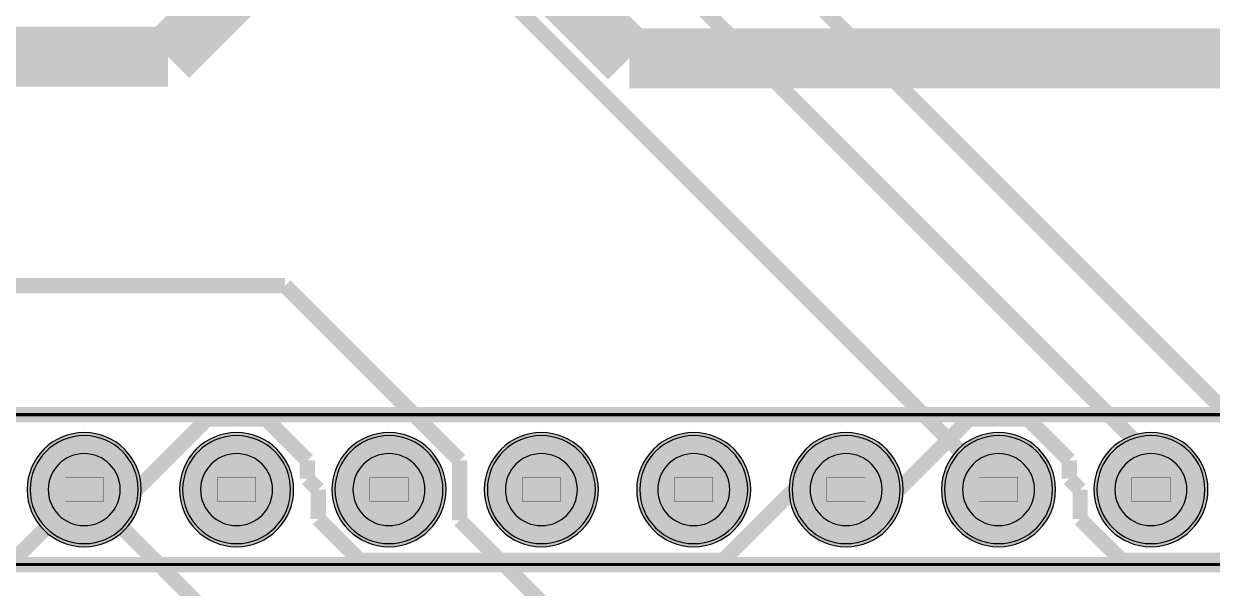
# Model space of a CAD drawing. Header units: millimetres. Extents: x 38.7 to 94.6, y -93.1 to -28.6.
# Drawn here: x 58.14 to 77.95, y -71.34 to -61.94 of the extents above; entities that cross this region are included whole.
import ezdxf

# ---------------------------------------------------------------- set-up
doc = ezdxf.new("R2010")
doc.units = ezdxf.units.MM
doc.header["$MEASUREMENT"] = 0
for name, color, linetype, true_color in [('Bottom-Layer', 7, 'Continuous', 0x0000ff), ('Bottom-Paste-Mask-Layer', 7, 'Continuous', 0x800000), ('Bottom-Solder-Mask-Layer', 7, 'Continuous', 0xaa00ff), ('Component-Shape-Layer', 7, 'Continuous', 0x00cccc), ('Hole-Layer', 7, 'Continuous', 0x222222), ('Multi-Layer', 7, 'Continuous', 0xc0c0c0), ('Pin-Soldering-Layer', 7, 'Continuous', 0xcc9999), ('Top-Layer', 7, 'Continuous', 0xff0000), ('Top-Paste-Mask-Layer', 7, 'Continuous', 0x808080), ('Top-Silkscreen-Layer', 7, 'Continuous', 0xffcc00), ('Top-Solder-Mask-Layer', 7, 'Continuous', 0x800080)]:
    doc.layers.add(name, color=color, linetype=linetype, true_color=true_color)

msp = doc.modelspace()

# ---------------------------------------------------------------- hatches: boundary and pattern name
at = {"layer": 'Bottom-Layer'}
for points in [[(58.25, -69.7, 1), (60.05, -69.7, 1)], [(60.79, -69.7, 1), (62.59, -69.7, 1)], [(63.33, -69.7, 1), (65.13, -69.7, 1)], [(65.87, -69.7, 1), (67.67, -69.7, 1)], [(68.41, -69.7, 1), (70.21, -69.7, 1)], [(70.95, -69.7, 1), (72.75, -69.7, 1)], [(73.49, -69.7, 1), (75.29, -69.7, 1)], [(76.03, -69.7, 1), (77.83, -69.7, 1)]]:
    msp.add_hatch(color=256, dxfattribs=at).paths.add_polyline_path(points)
at = {"layer": 'Bottom-Paste-Mask-Layer'}
for points in [[(58.25, -69.7, 1), (60.05, -69.7, 1)], [(60.79, -69.7, 1), (62.59, -69.7, 1)], [(63.33, -69.7, 1), (65.13, -69.7, 1)], [(65.87, -69.7, 1), (67.67, -69.7, 1)], [(68.41, -69.7, 1), (70.21, -69.7, 1)], [(70.95, -69.7, 1), (72.75, -69.7, 1)], [(73.49, -69.7, 1), (75.29, -69.7, 1)], [(76.03, -69.7, 1), (77.83, -69.7, 1)]]:
    msp.add_hatch(color=256, dxfattribs=at).paths.add_polyline_path(points)
at = {"layer": 'Bottom-Solder-Mask-Layer'}
for points in [[(58.199, -69.7, 1), (60.101, -69.7, 1)], [(60.739, -69.7, 1), (62.641, -69.7, 1)], [(63.279, -69.7, 1), (65.181, -69.7, 1)], [(65.819, -69.7, 1), (67.721, -69.7, 1)], [(68.359, -69.7, 1), (70.261, -69.7, 1)], [(70.899, -69.7, 1), (72.801, -69.7, 1)], [(73.439, -69.7, 1), (75.341, -69.7, 1)], [(75.979, -69.7, 1), (77.881, -69.7, 1)]]:
    msp.add_hatch(color=256, dxfattribs=at).paths.add_polyline_path(points)
at = {"layer": 'Hole-Layer'}
for points in [[(58.55, -69.7, 1), (59.75, -69.7, 1)], [(61.09, -69.7, 1), (62.29, -69.7, 1)], [(63.63, -69.7, 1), (64.83, -69.7, 1)], [(66.17, -69.7, 1), (67.37, -69.7, 1)], [(68.71, -69.7, 1), (69.91, -69.7, 1)], [(71.25, -69.7, 1), (72.45, -69.7, 1)], [(73.79, -69.7, 1), (74.99, -69.7, 1)], [(76.33, -69.7, 1), (77.53, -69.7, 1)]]:
    msp.add_hatch(color=256, dxfattribs=at).paths.add_polyline_path(points)
at = {"layer": 'Multi-Layer'}
for points in [[(58.25, -69.7, 1), (60.05, -69.7, 1)], [(58.25, -69.7, 1), (60.05, -69.7, 1)], [(58.25, -69.7, 1), (60.05, -69.7, 1)], [(60.79, -69.7, 1), (62.59, -69.7, 1)], [(60.79, -69.7, 1), (62.59, -69.7, 1)], [(60.79, -69.7, 1), (62.59, -69.7, 1)], [(63.33, -69.7, 1), (65.13, -69.7, 1)], [(63.33, -69.7, 1), (65.13, -69.7, 1)], [(63.33, -69.7, 1), (65.13, -69.7, 1)], [(65.87, -69.7, 1), (67.67, -69.7, 1)], [(65.87, -69.7, 1), (67.67, -69.7, 1)], [(65.87, -69.7, 1), (67.67, -69.7, 1)], [(68.41, -69.7, 1), (70.21, -69.7, 1)], [(68.41, -69.7, 1), (70.21, -69.7, 1)], [(68.41, -69.7, 1), (70.21, -69.7, 1)], [(70.95, -69.7, 1), (72.75, -69.7, 1)], [(70.95, -69.7, 1), (72.75, -69.7, 1)], [(70.95, -69.7, 1), (72.75, -69.7, 1)], [(73.49, -69.7, 1), (75.29, -69.7, 1)], [(73.49, -69.7, 1), (75.29, -69.7, 1)], [(73.49, -69.7, 1), (75.29, -69.7, 1)], [(76.03, -69.7, 1), (77.83, -69.7, 1)], [(76.03, -69.7, 1), (77.83, -69.7, 1)], [(76.03, -69.7, 1), (77.83, -69.7, 1)]]:
    msp.add_hatch(color=256, dxfattribs=at).paths.add_polyline_path(points)
at = {"layer": 'Pin-Soldering-Layer'}
for points in [[(58.83, -69.5), (59.47, -69.5), (59.47, -69.9), (58.83, -69.9)], [(58.83, -69.5), (59.47, -69.5), (59.47, -69.9), (58.83, -69.9)], [(61.37, -69.5), (62.01, -69.5), (62.01, -69.9), (61.37, -69.9)], [(61.37, -69.5), (62.01, -69.5), (62.01, -69.9), (61.37, -69.9)], [(63.91, -69.5), (64.55, -69.5), (64.55, -69.9), (63.91, -69.9)], [(63.91, -69.5), (64.55, -69.5), (64.55, -69.9), (63.91, -69.9)], [(66.45, -69.5), (67.09, -69.5), (67.09, -69.9), (66.45, -69.9)], [(66.45, -69.5), (67.09, -69.5), (67.09, -69.9), (66.45, -69.9)], [(68.99, -69.5), (69.63, -69.5), (69.63, -69.9), (68.99, -69.9)], [(68.99, -69.5), (69.63, -69.5), (69.63, -69.9), (68.99, -69.9)], [(71.53, -69.5), (72.17, -69.5), (72.17, -69.9), (71.53, -69.9)], [(71.53, -69.5), (72.17, -69.5), (72.17, -69.9), (71.53, -69.9)], [(74.07, -69.5), (74.71, -69.5), (74.71, -69.9), (74.07, -69.9)], [(74.07, -69.5), (74.71, -69.5), (74.71, -69.9), (74.07, -69.9)], [(76.61, -69.5), (77.25, -69.5), (77.25, -69.9), (76.61, -69.9)], [(76.61, -69.5), (77.25, -69.5), (77.25, -69.9), (76.61, -69.9)]]:
    msp.add_hatch(color=256, dxfattribs=at).paths.add_polyline_path(points)
at = {"layer": 'Top-Layer'}
for points in [[(58.25, -69.7, 1), (60.05, -69.7, 1)], [(60.79, -69.7, 1), (62.59, -69.7, 1)], [(63.33, -69.7, 1), (65.13, -69.7, 1)], [(65.87, -69.7, 1), (67.67, -69.7, 1)], [(68.41, -69.7, 1), (70.21, -69.7, 1)], [(70.95, -69.7, 1), (72.75, -69.7, 1)], [(73.49, -69.7, 1), (75.29, -69.7, 1)], [(76.03, -69.7, 1), (77.83, -69.7, 1)]]:
    msp.add_hatch(color=256, dxfattribs=at).paths.add_polyline_path(points)
at = {"layer": 'Top-Paste-Mask-Layer'}
for points in [[(58.25, -69.7, 1), (60.05, -69.7, 1)], [(60.79, -69.7, 1), (62.59, -69.7, 1)], [(63.33, -69.7, 1), (65.13, -69.7, 1)], [(65.87, -69.7, 1), (67.67, -69.7, 1)], [(68.41, -69.7, 1), (70.21, -69.7, 1)], [(70.95, -69.7, 1), (72.75, -69.7, 1)], [(73.49, -69.7, 1), (75.29, -69.7, 1)], [(76.03, -69.7, 1), (77.83, -69.7, 1)]]:
    msp.add_hatch(color=256, dxfattribs=at).paths.add_polyline_path(points)
at = {"layer": 'Top-Solder-Mask-Layer'}
for points in [[(58.199, -69.7, 1), (60.101, -69.7, 1)], [(60.739, -69.7, 1), (62.641, -69.7, 1)], [(63.279, -69.7, 1), (65.181, -69.7, 1)], [(65.819, -69.7, 1), (67.721, -69.7, 1)], [(68.359, -69.7, 1), (70.261, -69.7, 1)], [(70.899, -69.7, 1), (72.801, -69.7, 1)], [(73.439, -69.7, 1), (75.341, -69.7, 1)], [(75.979, -69.7, 1), (77.881, -69.7, 1)]]:
    msp.add_hatch(color=256, dxfattribs=at).paths.add_polyline_path(points)

# ---------------------------------------------------------------- linework, layer by layer
at = {"layer": 'Bottom-Layer', "const_width": 0.254}
for points in [[(61.4, -53.626), (76.63, -68.856)], [(60.6, -55.91), (74.39, -69.7)], [(67.5, -57.73), (79.47, -69.7)], [(45.99, -66.3), (62.498, -66.3)], [(62.498, -66.3), (65.409, -69.212)], [(76.63, -68.856), (76.63, -69.4)], [(65.409, -69.212), (65.409, -70.209)], [(76.63, -69.4), (76.93, -69.7)], [(57.971, -70.879), (59.15, -69.7)], [(65.409, -70.209), (67.3, -72.1)]]:
    msp.add_lwpolyline(points, dxfattribs=at)
at = {"layer": 'Bottom-Layer'}
for points in [[(58.25, -69.7, 1), (60.05, -69.7), (60.05, -69.7, 1), (58.25, -69.7)], [(60.79, -69.7, 1), (62.59, -69.7), (62.59, -69.7, 1), (60.79, -69.7)], [(65.87, -69.7, 1), (67.67, -69.7), (67.67, -69.7, 1), (65.87, -69.7)], [(68.41, -69.7, 1), (70.21, -69.7), (70.21, -69.7, 1), (68.41, -69.7)], [(70.95, -69.7, 1), (72.75, -69.7), (72.75, -69.7, 1), (70.95, -69.7)], [(73.49, -69.7, 1), (75.29, -69.7), (75.29, -69.7, 1), (73.49, -69.7)], [(76.03, -69.7, 1), (77.83, -69.7), (77.83, -69.7, 1), (76.03, -69.7)]]:
    msp.add_lwpolyline(points, format="xyb", dxfattribs=at)
msp.add_lwpolyline([(63.33, -69.7, 1), (65.13, -69.7, 1)], format="xyb", close=True, dxfattribs=at)
at = {"layer": 'Bottom-Paste-Mask-Layer'}
for points in [[(58.25, -69.7, 1), (60.05, -69.7), (60.05, -69.7, 1), (58.25, -69.7)], [(60.79, -69.7, 1), (62.59, -69.7), (62.59, -69.7, 1), (60.79, -69.7)], [(65.87, -69.7, 1), (67.67, -69.7), (67.67, -69.7, 1), (65.87, -69.7)], [(68.41, -69.7, 1), (70.21, -69.7), (70.21, -69.7, 1), (68.41, -69.7)], [(70.95, -69.7, 1), (72.75, -69.7), (72.75, -69.7, 1), (70.95, -69.7)], [(73.49, -69.7, 1), (75.29, -69.7), (75.29, -69.7, 1), (73.49, -69.7)], [(76.03, -69.7, 1), (77.83, -69.7), (77.83, -69.7, 1), (76.03, -69.7)]]:
    msp.add_lwpolyline(points, format="xyb", dxfattribs=at)
msp.add_lwpolyline([(63.33, -69.7, 1), (65.13, -69.7, 1)], format="xyb", close=True, dxfattribs=at)
at = {"layer": 'Bottom-Solder-Mask-Layer'}
for points in [[(58.199, -69.7, 1), (60.101, -69.7, 1)], [(60.739, -69.7, 1), (62.641, -69.7, 1)], [(63.279, -69.7, 1), (65.181, -69.7, 1)]]:
    msp.add_lwpolyline(points, format="xyb", close=True, dxfattribs=at)
for points in [[(65.819, -69.7, 1), (67.721, -69.7), (67.721, -69.7, 1), (65.819, -69.7)], [(68.359, -69.7, 1), (70.261, -69.7), (70.261, -69.7, 1), (68.359, -69.7)], [(70.899, -69.7, 1), (72.801, -69.7), (72.801, -69.7, 1), (70.899, -69.7)], [(73.439, -69.7, 1), (75.341, -69.7), (75.341, -69.7, 1), (73.439, -69.7)], [(75.979, -69.7, 1), (77.881, -69.7), (77.881, -69.7, 1), (75.979, -69.7)]]:
    msp.add_lwpolyline(points, format="xyb", dxfattribs=at)
at = {"layer": 'Component-Shape-Layer', "const_width": 0.0508}
msp.add_lwpolyline([(39.85, -70.95), (39.85, -68.45), (91.15, -68.45), (91.15, -70.95)], close=True, dxfattribs=at)
msp.add_lwpolyline([(39.85, -70.95), (39.85, -68.45), (91.15, -68.45), (91.15, -70.95)], close=True, dxfattribs=at)
at = {"layer": 'Hole-Layer'}
for points in [[(58.55, -69.7, 1), (59.75, -69.7, 1)], [(61.09, -69.7, 1), (62.29, -69.7, 1)], [(63.63, -69.7, 1), (64.83, -69.7, 1)]]:
    msp.add_lwpolyline(points, format="xyb", close=True, dxfattribs=at)
for points in [[(66.17, -69.7, 1), (67.37, -69.7), (67.37, -69.7, 1), (66.17, -69.7)], [(68.71, -69.7, 1), (69.91, -69.7), (69.91, -69.7, 1), (68.71, -69.7)], [(71.25, -69.7, 1), (72.45, -69.7), (72.45, -69.7, 1), (71.25, -69.7)], [(73.79, -69.7, 1), (74.99, -69.7), (74.99, -69.7, 1), (73.79, -69.7)], [(76.33, -69.7, 1), (77.53, -69.7), (77.53, -69.7, 1), (76.33, -69.7)]]:
    msp.add_lwpolyline(points, format="xyb", dxfattribs=at)
at = {"layer": 'Multi-Layer'}
for points in [[(58.25, -69.7, 1), (60.05, -69.7), (60.05, -69.7, 1), (58.25, -69.7)], [(58.25, -69.7, 1), (60.05, -69.7), (60.05, -69.7, 1), (58.25, -69.7)], [(58.25, -69.7, 1), (60.05, -69.7), (60.05, -69.7, 1), (58.25, -69.7)], [(60.79, -69.7, 1), (62.59, -69.7), (62.59, -69.7, 1), (60.79, -69.7)], [(60.79, -69.7, 1), (62.59, -69.7), (62.59, -69.7, 1), (60.79, -69.7)], [(60.79, -69.7, 1), (62.59, -69.7), (62.59, -69.7, 1), (60.79, -69.7)], [(65.87, -69.7, 1), (67.67, -69.7), (67.67, -69.7, 1), (65.87, -69.7)], [(65.87, -69.7, 1), (67.67, -69.7), (67.67, -69.7, 1), (65.87, -69.7)], [(65.87, -69.7, 1), (67.67, -69.7), (67.67, -69.7, 1), (65.87, -69.7)], [(68.41, -69.7, 1), (70.21, -69.7), (70.21, -69.7, 1), (68.41, -69.7)], [(68.41, -69.7, 1), (70.21, -69.7), (70.21, -69.7, 1), (68.41, -69.7)], [(68.41, -69.7, 1), (70.21, -69.7), (70.21, -69.7, 1), (68.41, -69.7)], [(70.95, -69.7, 1), (72.75, -69.7), (72.75, -69.7, 1), (70.95, -69.7)], [(70.95, -69.7, 1), (72.75, -69.7), (72.75, -69.7, 1), (70.95, -69.7)], [(70.95, -69.7, 1), (72.75, -69.7), (72.75, -69.7, 1), (70.95, -69.7)], [(73.49, -69.7, 1), (75.29, -69.7), (75.29, -69.7, 1), (73.49, -69.7)], [(73.49, -69.7, 1), (75.29, -69.7), (75.29, -69.7, 1), (73.49, -69.7)], [(73.49, -69.7, 1), (75.29, -69.7), (75.29, -69.7, 1), (73.49, -69.7)], [(76.03, -69.7, 1), (77.83, -69.7), (77.83, -69.7, 1), (76.03, -69.7)], [(76.03, -69.7, 1), (77.83, -69.7), (77.83, -69.7, 1), (76.03, -69.7)], [(76.03, -69.7, 1), (77.83, -69.7), (77.83, -69.7, 1), (76.03, -69.7)]]:
    msp.add_lwpolyline(points, format="xyb", dxfattribs=at)
msp.add_lwpolyline([(63.33, -69.7, 1), (65.13, -69.7, 1)], format="xyb", close=True, dxfattribs=at)
msp.add_lwpolyline([(63.33, -69.7, 1), (65.13, -69.7, 1)], format="xyb", close=True, dxfattribs=at)
msp.add_lwpolyline([(63.33, -69.7, 1), (65.13, -69.7, 1)], format="xyb", close=True, dxfattribs=at)
at = {"layer": 'Pin-Soldering-Layer', "const_width": 0.00508}
for points in [[(58.83, -69.5), (59.47, -69.5), (59.47, -69.9), (58.83, -69.9)], [(58.83, -69.5), (59.47, -69.5), (59.47, -69.9), (58.83, -69.9)], [(61.37, -69.5), (62.01, -69.5), (62.01, -69.9), (61.37, -69.9)], [(61.37, -69.5), (62.01, -69.5), (62.01, -69.9), (61.37, -69.9)], [(63.91, -69.5), (64.55, -69.5), (64.55, -69.9), (63.91, -69.9)], [(63.91, -69.5), (64.55, -69.5), (64.55, -69.9), (63.91, -69.9)], [(66.45, -69.5), (67.09, -69.5), (67.09, -69.9), (66.45, -69.9)], [(66.45, -69.5), (67.09, -69.5), (67.09, -69.9), (66.45, -69.9)], [(68.99, -69.5), (69.63, -69.5), (69.63, -69.9), (68.99, -69.9)], [(68.99, -69.5), (69.63, -69.5), (69.63, -69.9), (68.99, -69.9)], [(71.53, -69.5), (72.17, -69.5), (72.17, -69.9), (71.53, -69.9)], [(71.53, -69.5), (72.17, -69.5), (72.17, -69.9), (71.53, -69.9)], [(74.07, -69.5), (74.71, -69.5), (74.71, -69.9), (74.07, -69.9)], [(74.07, -69.5), (74.71, -69.5), (74.71, -69.9), (74.07, -69.9)], [(76.61, -69.5), (77.25, -69.5), (77.25, -69.9), (76.61, -69.9)], [(76.61, -69.5), (77.25, -69.5), (77.25, -69.9), (76.61, -69.9)]]:
    msp.add_lwpolyline(points, close=True, dxfattribs=at)
at = {"layer": 'Top-Layer'}
for points, const_width in [([(64.825, -59.1), (68.235, -62.51)], 1), ([(63.717, -59.317), (60.548, -62.486)], 1), ([(60.548, -62.486), (47.256, -62.486)], 1), ([(68.235, -62.51), (88.3, -62.51)], 1), ([(60.023, -69.7), (61.202, -68.521)], 0.254), ([(61.202, -68.521), (62.179, -68.521)], 0.254), ([(62.179, -68.521), (62.869, -69.212)], 0.254), ([(72.723, -69.7), (73.902, -68.521)], 0.254), ([(73.902, -68.521), (74.879, -68.521)], 0.254), ([(74.879, -68.521), (75.569, -69.212)], 0.254), ([(62.869, -69.212), (62.869, -69.518)], 0.254), ([(75.569, -69.212), (75.569, -69.518)], 0.254), ([(62.869, -69.518), (63.051, -69.7)], 0.254), ([(75.569, -69.518), (75.751, -69.7)], 0.254), ([(59.15, -69.7), (60.023, -69.7)], 0.254), ([(71.85, -82.4), (59.15, -69.7)], 0.254), ([(63.051, -69.7), (63.051, -70.189)], 0.254), ([(69.799, -70.879), (70.978, -69.7)], 0.254), ([(70.978, -69.7), (71.85, -69.7)], 0.254), ([(71.85, -69.7), (72.723, -69.7)], 0.254), ([(75.751, -69.7), (75.751, -70.189)], 0.254), ([(63.051, -70.189), (63.742, -70.879)], 0.254), ([(75.751, -70.189), (76.442, -70.879)], 0.254), ([(63.742, -70.879), (69.799, -70.879)], 0.254), ([(76.442, -70.879), (82.499, -70.879)], 0.254)]:
    msp.add_lwpolyline(points, dxfattribs=dict(at, const_width=const_width))
for points in [[(58.25, -69.7, 1), (60.05, -69.7), (60.05, -69.7, 1), (58.25, -69.7)], [(60.79, -69.7, 1), (62.59, -69.7), (62.59, -69.7, 1), (60.79, -69.7)], [(65.87, -69.7, 1), (67.67, -69.7), (67.67, -69.7, 1), (65.87, -69.7)], [(68.41, -69.7, 1), (70.21, -69.7), (70.21, -69.7, 1), (68.41, -69.7)], [(70.95, -69.7, 1), (72.75, -69.7), (72.75, -69.7, 1), (70.95, -69.7)], [(73.49, -69.7, 1), (75.29, -69.7), (75.29, -69.7, 1), (73.49, -69.7)], [(76.03, -69.7, 1), (77.83, -69.7), (77.83, -69.7, 1), (76.03, -69.7)]]:
    msp.add_lwpolyline(points, format="xyb", dxfattribs=at)
msp.add_lwpolyline([(63.33, -69.7, 1), (65.13, -69.7, 1)], format="xyb", close=True, dxfattribs=at)
at = {"layer": 'Top-Paste-Mask-Layer'}
for points in [[(58.25, -69.7, 1), (60.05, -69.7), (60.05, -69.7, 1), (58.25, -69.7)], [(60.79, -69.7, 1), (62.59, -69.7), (62.59, -69.7, 1), (60.79, -69.7)], [(65.87, -69.7, 1), (67.67, -69.7), (67.67, -69.7, 1), (65.87, -69.7)], [(68.41, -69.7, 1), (70.21, -69.7), (70.21, -69.7, 1), (68.41, -69.7)], [(70.95, -69.7, 1), (72.75, -69.7), (72.75, -69.7, 1), (70.95, -69.7)], [(73.49, -69.7, 1), (75.29, -69.7), (75.29, -69.7, 1), (73.49, -69.7)], [(76.03, -69.7, 1), (77.83, -69.7), (77.83, -69.7, 1), (76.03, -69.7)]]:
    msp.add_lwpolyline(points, format="xyb", dxfattribs=at)
msp.add_lwpolyline([(63.33, -69.7, 1), (65.13, -69.7, 1)], format="xyb", close=True, dxfattribs=at)
at = {"layer": 'Top-Silkscreen-Layer', "const_width": 0.254}
for points in [[(91.15, -68.45), (39.85, -68.45)], [(91.15, -68.45), (39.85, -68.45)], [(39.85, -70.95), (91.15, -70.95)], [(39.85, -70.95), (91.15, -70.95)]]:
    msp.add_lwpolyline(points, dxfattribs=at)
at = {"layer": 'Top-Solder-Mask-Layer'}
for points in [[(58.199, -69.7, 1), (60.101, -69.7, 1)], [(60.739, -69.7, 1), (62.641, -69.7, 1)], [(63.279, -69.7, 1), (65.181, -69.7, 1)]]:
    msp.add_lwpolyline(points, format="xyb", close=True, dxfattribs=at)
for points in [[(65.819, -69.7, 1), (67.721, -69.7), (67.721, -69.7, 1), (65.819, -69.7)], [(68.359, -69.7, 1), (70.261, -69.7), (70.261, -69.7, 1), (68.359, -69.7)], [(70.899, -69.7, 1), (72.801, -69.7), (72.801, -69.7, 1), (70.899, -69.7)], [(73.439, -69.7, 1), (75.341, -69.7), (75.341, -69.7, 1), (73.439, -69.7)], [(75.979, -69.7, 1), (77.881, -69.7), (77.881, -69.7, 1), (75.979, -69.7)]]:
    msp.add_lwpolyline(points, format="xyb", dxfattribs=at)

doc.saveas('drawing.dxf')
